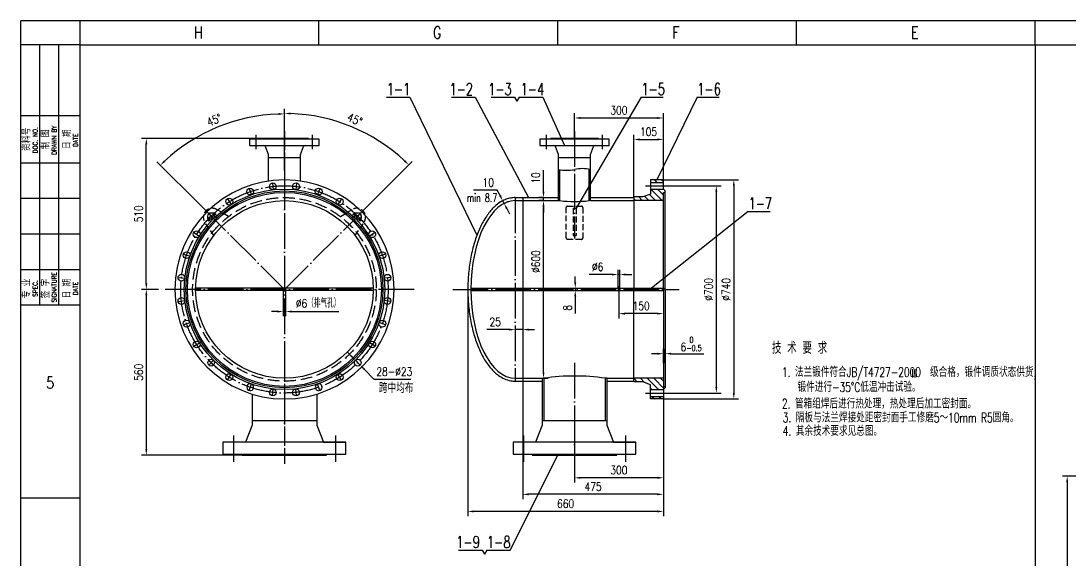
# Model space of a CAD drawing. Header units: millimetres. Extents: x -1044 to 22870, y -8556 to -3804.
# Drawn here: x 7948 to 11493, y -5625 to -3804 of the extents above; entities that cross this region are included whole.
import ezdxf
from ezdxf.enums import TextEntityAlignment as Align

# ---------------------------------------------------------------- set-up
doc = ezdxf.new("R2010")
doc.units = ezdxf.units.MM
doc.header["$LTSCALE"] = 80
for name, pattern in [('DASHDOT-L', [90, 80, -5, 0, -5]), ('DASHDOT-M', [36, 30, -3, 0, -3]), ('DASHDOT-S', [14, 10, -2, 0, -2]), ('DIVIDE-M', [39, 30, -3, 0, -3, 0, -3]), ('HIDDEN-M', [7, 5, -2])]:
    doc.linetypes.add(name, pattern=pattern)
for name, color, linetype in [('5剖面线层', 2, 'Continuous'), ('CDR_DEFSET', 7, 'Continuous'), ('CDR_DIM', 7, 'Continuous'), ('CDR_DWG1', 4, 'Continuous'), ('CDR_DWG2', 2, 'Continuous'), ('CDR_DWG3', 1, 'DASHDOT-M'), ('CDR_DWG4', 3, 'DIVIDE-M'), ('CDR_TEXT', 7, 'Continuous'), ('尺寸线', 7, 'Continuous'), ('尺寸线层', 7, 'Continuous'), ('标注线', 7, 'Continuous'), ('虚线', 6, 'HIDDEN-M')]:
    doc.layers.add(name, color=color, linetype=linetype)
doc.styles.add('HZ', font='ROMANS.shx', dxfattribs={"width": 0.7, "height": 3, "bigfont": 'HZ.shx'})
doc.styles.add('ROMANC', font='romanc', dxfattribs={"bigfont": 'hz'})
doc.styles.add('TH_GBDIM', font='romans.shx', dxfattribs={"width": 0.8, "bigfont": 'gbcbig.shx'})
doc.dimstyles.new('TH_GBDIM', dxfattribs={"dimscale": 8, "dimtxt": 3.5, "dimasz": 2.5, "dimexe": 2, "dimexo": 0, "dimgap": 1.5, "dimtad": 1, "dimdec": 0, "dimzin": 0, "dimdsep": 46, "dimtxsty": 'TH_GBDIM', "dimcen": 2.5, "dimclrd": 256, "dimclre": 256, "dimclrt": 256, "dimadec": 0, "dimazin": 0, "dimtfac": 0.714286, "dimtdec": 0, "dimtmove": 0, "dimatfit": 3, "dimfxl": 0, "dimtzin": 0, "dimlwd": -1, "dimlwe": -1, "dimarcsym": 0})

# ---------------------------------------------------------------- blocks, each defined once
blk = doc.blocks.new('A$C1B375470')
for p, q in [((7578, 10692), (0, 10692)), ((0, 0), (0, 10692)), ((15138, 10692), (18, 10692)), ((450, 10512), (0, 10512)), ((450, 10512), (0, 10512)), ((450, 10512), (0, 10512)), ((144, 8532), (144, 10512)), ((288, 8532), (288, 10512)), ((450, 9972), (0, 9972)), ((450, 9612), (0, 9612)), ((450, 9342), (0, 9342)), ((450, 9072), (0, 9072)), ((450, 8802), (0, 8802)), ((450, 8532), (0, 8532))]:
    blk.add_line(p, q)
at = {"layer": 'CDR_DWG1', "color": 4}
for p, q in [((450, 10512), (14958, 10512)), ((450, 180), (450, 10512))]:
    blk.add_line(p, q, dxfattribs=at)
at = {"layer": 'CDR_DWG4', "linetype": 'Continuous'}
for p, q in [((450, 10512), (450, 10692)), ((2263.5, 10512), (2263.5, 10692)), ((4077, 10512), (4077, 10692)), ((5890.5, 10512), (5890.5, 10692)), ((7704, 10512), (7704, 10692)), ((0, 7068), (450, 7068))]:
    blk.add_line(p, q, dxfattribs=at)
at = {"layer": 'CDR_TEXT', "style": 'HZ', "width": 0.8}
for s, p in [('H', (1348, 10558.9)), ('G', (3161.5, 10558.9)), ('F', (4975, 10558.9)), ('E', (6788.5, 10558.9)), ('5', (222, 7898.2))]:
    blk.add_text(s, height=90, dxfattribs=at).set_placement(p, align=Align.CENTER)
at = {"layer": 'CDR_TEXT', "style": 'HZ', "width": 0.85}
for s, height, p in [('资料号', 54, (71.1, 9793.4)), ('DOC. NO.', 36, (126.2, 9785.9)), ('制 图', 54, (215.1, 9793.4)), ('DRAWN BY', 36, (270.2, 9785.9)), ('日 期', 54, (377.1, 9793.4)), ('DATE', 36, (432.2, 9785.9)), ('SIGNATURE', 36, (270.2, 8668.6)), ('专 业', 54, (71.1, 8659)), ('SPEC.', 36, (126.2, 8659)), ('签 字', 54, (215.1, 8659)), ('日 期', 54, (377.1, 8659)), ('DATE', 36, (432.2, 8659))]:
    blk.add_text(s, height=height, rotation=90, dxfattribs=at).set_placement(p, align=Align.CENTER)
blk = doc.blocks.new('A$C092B31A8')
at = {"layer": '尺寸线层', "xscale": 0.05555555555555555, "yscale": 0.05555555555555555, "zscale": 0.05555555555555555}
blk.add_blockref('A$C1B375470', (0, 0), dxfattribs=at)
blk = doc.blocks.new('*D178')
at = {"layer": 'Defpoints', "color": 0, "ltscale": 0.001}
for p in [(10117.2, -5080.7), (9817.2, -5164), (9817.2, -5347)]:
    blk.add_point(p, dxfattribs=at)
at = {"layer": '尺寸线层', "ltscale": 0.001}
for p, q in [((10117.2, -5080.7), (10117.2, -5363)), ((9817.2, -5164), (9817.2, -5363)), ((10097.2, -5347), (9837.2, -5347))]:
    blk.add_line(p, q, dxfattribs=at)
for points in [[(9837.2, -5343.7), (9837.2, -5350.4), (9817.2, -5347)], [(10097.2, -5343.7), (10097.2, -5350.4), (10117.2, -5347)]]:
    blk.add_solid(points, dxfattribs=at)
at = {"layer": '尺寸线层', "ltscale": 0.001, "insert": (9967.2, -5321), "char_height": 28, "attachment_point": 5, "style": 'TH_GBDIM'}
blk.add_mtext('300', dxfattribs=at)
blk = doc.blocks.new('*D179')
at = {"layer": 'Defpoints', "color": 0, "ltscale": 0.001}
for p in [(9642.2, -5010.7), (10117.2, -5038.2), (9642.2, -5402.8)]:
    blk.add_point(p, dxfattribs=at)
at = {"layer": '尺寸线层', "ltscale": 0.001}
for p, q in [((9642.2, -5010.7), (9642.2, -5418.8)), ((10117.2, -5038.2), (10117.2, -5418.8)), ((10097.2, -5402.8), (9662.2, -5402.8))]:
    blk.add_line(p, q, dxfattribs=at)
for points in [[(9662.2, -5399.5), (9662.2, -5406.2), (9642.2, -5402.8)], [(10097.2, -5399.5), (10097.2, -5406.2), (10117.2, -5402.8)]]:
    blk.add_solid(points, dxfattribs=at)
at = {"layer": '尺寸线层', "ltscale": 0.001, "insert": (9879.7, -5376.8), "char_height": 28, "attachment_point": 5, "style": 'TH_GBDIM'}
blk.add_mtext('475', dxfattribs=at)
blk = doc.blocks.new('*D180')
at = {"layer": 'Defpoints', "color": 0, "ltscale": 0.001}
for p in [(9457.2, -4710.7), (10117.2, -5064.9), (9457.2, -5460.5)]:
    blk.add_point(p, dxfattribs=at)
at = {"layer": '尺寸线层', "ltscale": 0.001}
for p, q in [((9457.2, -4710.7), (9457.2, -5476.5)), ((10117.2, -5064.9), (10117.2, -5476.5)), ((10097.2, -5460.5), (9477.2, -5460.5))]:
    blk.add_line(p, q, dxfattribs=at)
for points in [[(9477.2, -5457.2), (9477.2, -5463.9), (9457.2, -5460.5)], [(10097.2, -5457.2), (10097.2, -5463.9), (10117.2, -5460.5)]]:
    blk.add_solid(points, dxfattribs=at)
at = {"layer": '尺寸线层', "ltscale": 0.001, "insert": (9787.2, -5434.5), "char_height": 28, "attachment_point": 5, "style": 'TH_GBDIM'}
blk.add_mtext('660', dxfattribs=at)
blk = doc.blocks.new('*D181')
at = {"layer": 'Defpoints', "color": 0, "ltscale": 0.001}
for p in [(9817.2, -4131.9), (9817.2, -4188.7), (10117.2, -4340.7)]:
    blk.add_point(p, dxfattribs=at)
at = {"layer": '尺寸线层', "ltscale": 0.001}
for p, q in [((9817.2, -4188.7), (9817.2, -4115.9)), ((10097.2, -4131.9), (9837.2, -4131.9)), ((10117.2, -4340.7), (10117.2, -4115.9))]:
    blk.add_line(p, q, dxfattribs=at)
for points in [[(9837.2, -4128.5), (9837.2, -4135.2), (9817.2, -4131.9)], [(10097.2, -4128.5), (10097.2, -4135.2), (10117.2, -4131.9)]]:
    blk.add_solid(points, dxfattribs=at)
at = {"layer": '尺寸线层', "ltscale": 0.001, "insert": (9967.2, -4105.9), "char_height": 28, "attachment_point": 5, "style": 'TH_GBDIM'}
blk.add_mtext('300', dxfattribs=at)
blk = doc.blocks.new('*D194')
at = {"layer": 'Defpoints', "color": 0, "ltscale": 0.001}
for p in [(8371.6, -4200.7), (8837.9, -4200.7), (8412.5, -4710.7)]:
    blk.add_point(p, dxfattribs=at)
at = {"layer": '尺寸线', "ltscale": 0.001}
for p, q in [((8837.9, -4200.7), (8355.6, -4200.7)), ((8371.6, -4690.7), (8371.6, -4220.7)), ((8412.5, -4710.7), (8355.6, -4710.7))]:
    blk.add_line(p, q, dxfattribs=at)
for points in [[(8368.3, -4220.7), (8374.9, -4220.7), (8371.6, -4200.7)], [(8368.3, -4690.7), (8374.9, -4690.7), (8371.6, -4710.7)]]:
    blk.add_solid(points, dxfattribs=at)
at = {"layer": '尺寸线', "ltscale": 0.001, "insert": (8345.6, -4455.7), "char_height": 28, "attachment_point": 5, "rotation": 90, "style": 'TH_GBDIM'}
blk.add_mtext('510', dxfattribs=at)
blk = doc.blocks.new('*D195')
at = {"layer": 'Defpoints', "color": 0, "ltscale": 0.001}
for p in [(8412.5, -4710.7), (8371.6, -5270.7), (8837.9, -5270.7)]:
    blk.add_point(p, dxfattribs=at)
at = {"layer": '尺寸线', "ltscale": 0.001}
for p, q in [((8412.5, -4710.7), (8355.6, -4710.7)), ((8371.6, -4730.7), (8371.6, -5250.7)), ((8837.9, -5270.7), (8355.6, -5270.7))]:
    blk.add_line(p, q, dxfattribs=at)
for points in [[(8368.3, -4730.7), (8374.9, -4730.7), (8371.6, -4710.7)], [(8368.3, -5250.7), (8374.9, -5250.7), (8371.6, -5270.7)]]:
    blk.add_solid(points, dxfattribs=at)
at = {"layer": '尺寸线', "ltscale": 0.001, "insert": (8345.6, -4990.7), "char_height": 28, "attachment_point": 5, "rotation": 90, "style": 'TH_GBDIM'}
blk.add_mtext('560', dxfattribs=at)
blk = doc.blocks.new('*D197')
at = {"layer": 'Defpoints', "color": 0, "ltscale": 0.001}
for p in [(9575, -4411.4), (9575, -4411.4), (9579.6, -4420.3)]:
    blk.add_point(p, dxfattribs=at)
at = {"layer": '尺寸线层', "ltscale": 0.001}
for p, q in [((9556.6, -4375.9), (9476.5, -4375.9)), ((9565.8, -4393.6), (9556.6, -4375.9)), ((9575, -4411.4), (9560.8, -4418.7)), ((9579.6, -4420.3), (9575, -4411.4)), ((9579.6, -4420.3), (9593.8, -4412.9)), ((9588.8, -4438), (9598, -4455.8))]:
    blk.add_line(p, q, dxfattribs=at)
for points in [[(9568.8, -4392.1), (9562.8, -4395.1), (9575, -4411.4)], [(9591.8, -4436.5), (9585.8, -4439.5), (9579.6, -4420.3)]]:
    blk.add_solid(points, dxfattribs=at)
at = {"layer": '尺寸线层', "ltscale": 0.001, "insert": (9510.5, -4349.9), "char_height": 28, "attachment_point": 5, "style": 'TH_GBDIM'}
blk.add_mtext('  10{}{}', dxfattribs=at)
blk = doc.blocks.new('*D200')
at = {"layer": 'Defpoints', "color": 0, "ltscale": 0.001}
for p in [(9617.2, -4839.9), (9617.2, -4846.5), (9642.2, -4839.9)]:
    blk.add_point(p, dxfattribs=at)
at = {"layer": '尺寸线', "ltscale": 0.001}
for p, q in [((9597.2, -4846.5), (9521.5, -4846.5)), ((9617.2, -4839.9), (9617.2, -4862.5)), ((9642.2, -4846.5), (9617.2, -4846.5)), ((9642.2, -4839.9), (9642.2, -4862.5)), ((9662.2, -4846.5), (9682.2, -4846.5))]:
    blk.add_line(p, q, dxfattribs=at)
for points in [[(9597.2, -4843.2), (9597.2, -4849.9), (9617.2, -4846.5)], [(9662.2, -4843.2), (9662.2, -4849.9), (9642.2, -4846.5)]]:
    blk.add_solid(points, dxfattribs=at)
at = {"layer": '尺寸线', "ltscale": 0.001, "insert": (9549.4, -4820.5), "char_height": 28, "attachment_point": 5, "style": 'TH_GBDIM'}
blk.add_mtext('25', dxfattribs=at)
blk = doc.blocks.new('*D201')
at = {"layer": 'Defpoints', "color": 0, "ltscale": 0.001}
for p in [(9690.2, -4410.7), (9712.5, -4410.7), (9681.3, -5010.7)]:
    blk.add_point(p, dxfattribs=at)
at = {"layer": '尺寸线', "ltscale": 0.001}
for p, q in [((9690.2, -4410.7), (9728.5, -4410.7)), ((9712.5, -4990.7), (9712.5, -4430.7)), ((9681.3, -5010.7), (9728.5, -5010.7))]:
    blk.add_line(p, q, dxfattribs=at)
for points in [[(9709.2, -4430.7), (9715.8, -4430.7), (9712.5, -4410.7)], [(9709.2, -4990.7), (9715.8, -4990.7), (9712.5, -5010.7)]]:
    blk.add_solid(points, dxfattribs=at)
at = {"layer": '尺寸线', "ltscale": 0.001, "insert": (9686.5, -4616.8), "char_height": 28, "attachment_point": 5, "rotation": 90, "style": 'TH_GBDIM'}
blk.add_mtext('%%c600{}{}', dxfattribs=at)
blk = doc.blocks.new('*D202')
at = {"layer": 'Defpoints', "color": 0, "ltscale": 0.001}
for p in [(9712.5, -4400.7), (9712.5, -4400.7), (9712.5, -4410.7)]:
    blk.add_point(p, dxfattribs=at)
at = {"layer": '尺寸线', "ltscale": 0.001}
for p, q in [((9712.5, -4380.7), (9712.5, -4307.7)), ((9712.5, -4400.7), (9696.5, -4400.7)), ((9712.5, -4410.7), (9696.5, -4410.7)), ((9712.5, -4410.7), (9712.5, -4400.7)), ((9712.5, -4430.7), (9712.5, -4450.7))]:
    blk.add_line(p, q, dxfattribs=at)
for points in [[(9709.2, -4380.7), (9715.8, -4380.7), (9712.5, -4400.7)], [(9709.2, -4430.7), (9715.8, -4430.7), (9712.5, -4410.7)]]:
    blk.add_solid(points, dxfattribs=at)
at = {"layer": '尺寸线', "ltscale": 0.001, "insert": (9686.5, -4334.2), "char_height": 28, "attachment_point": 5, "rotation": 90, "style": 'TH_GBDIM'}
blk.add_mtext('10', dxfattribs=at)
blk = doc.blocks.new('*D203')
at = {"layer": 'Defpoints', "color": 0, "ltscale": 0.001}
for p in [(10117.2, -4714.7), (9967.2, -4724.6), (9967.2, -4792.6)]:
    blk.add_point(p, dxfattribs=at)
at = {"layer": '尺寸线', "ltscale": 0.001}
for p, q in [((10117.2, -4714.7), (10117.2, -4808.6)), ((9967.2, -4724.6), (9967.2, -4808.6)), ((10097.2, -4792.6), (9987.2, -4792.6))]:
    blk.add_line(p, q, dxfattribs=at)
for points in [[(9987.2, -4789.3), (9987.2, -4795.9), (9967.2, -4792.6)], [(10097.2, -4789.3), (10097.2, -4795.9), (10117.2, -4792.6)]]:
    blk.add_solid(points, dxfattribs=at)
at = {"layer": '尺寸线', "ltscale": 0.001, "insert": (10042.2, -4766.6), "char_height": 28, "attachment_point": 5, "style": 'TH_GBDIM'}
blk.add_mtext('150', dxfattribs=at)
blk = doc.blocks.new('*D204')
at = {"layer": 'Defpoints', "color": 0, "ltscale": 0.001}
for p in [(8833.9, -4714.7), (8841.9, -4714.7), (8841.9, -4785.6)]:
    blk.add_point(p, dxfattribs=at)
at = {"layer": '尺寸线', "ltscale": 0.001}
for p, q in [((8833.9, -4714.7), (8833.9, -4801.6)), ((8841.9, -4714.7), (8841.9, -4801.6)), ((8813.9, -4785.6), (8793.9, -4785.6)), ((8833.9, -4785.6), (8841.9, -4785.6)), ((8861.9, -4785.6), (9021.1, -4785.6))]:
    blk.add_line(p, q, dxfattribs=at)
for points in [[(8813.9, -4782.2), (8813.9, -4788.9), (8833.9, -4785.6)], [(8861.9, -4782.2), (8861.9, -4788.9), (8841.9, -4785.6)]]:
    blk.add_solid(points, dxfattribs=at)
at = {"layer": '尺寸线', "ltscale": 0.001, "insert": (8951.5, -4758.3), "char_height": 28, "attachment_point": 5, "style": 'TH_GBDIM'}
blk.add_mtext('%%c6（排气孔）{}{}', dxfattribs=at)
blk = doc.blocks.new('*D205')
at = {"layer": 'Defpoints', "color": 0, "ltscale": 0.001}
for p in [(9964.2, -4660.6), (9964.2, -4706.7), (9970.2, -4706.7)]:
    blk.add_point(p, dxfattribs=at)
at = {"layer": '尺寸线', "ltscale": 0.001}
for p, q in [((9944.2, -4660.6), (9866.6, -4660.6)), ((9964.2, -4706.7), (9964.2, -4644.6)), ((9970.2, -4660.6), (9964.2, -4660.6)), ((9970.2, -4706.7), (9970.2, -4644.6)), ((9990.2, -4660.6), (10010.2, -4660.6))]:
    blk.add_line(p, q, dxfattribs=at)
for points in [[(9944.2, -4657.2), (9944.2, -4663.9), (9964.2, -4660.6)], [(9990.2, -4657.2), (9990.2, -4663.9), (9970.2, -4660.6)]]:
    blk.add_solid(points, dxfattribs=at)
at = {"layer": '尺寸线', "ltscale": 0.001, "insert": (9895.4, -4634.6), "char_height": 28, "attachment_point": 5, "style": 'TH_GBDIM'}
blk.add_mtext('%%c6{}{}', dxfattribs=at)
blk = doc.blocks.new('*D214')
at = {"layer": 'Defpoints', "color": 0, "ltscale": 0.001}
for p in [(11737.4, -5341.8), (11480.5, -6124.8), (11718.6, -6124.8)]:
    blk.add_point(p, dxfattribs=at)
at = {"layer": '尺寸线层', "ltscale": 0.001}
for p, q in [((11737.4, -5341.8), (11464.5, -5341.8)), ((11480.5, -5361.8), (11480.5, -5780.8))]:
    blk.add_line(p, q, dxfattribs=at)
blk.add_solid([(11477.1, -5361.8), (11483.8, -5361.8), (11480.5, -5341.8)], dxfattribs=at)
at = {"layer": '尺寸线层', "ltscale": 0.001, "insert": (11454.5, -5733.3), "char_height": 28, "attachment_point": 5, "rotation": 90, "style": 'TH_GBDIM'}
blk.add_mtext('%%c652{}{}', dxfattribs=at)
blk = doc.blocks.new('*D372')
at = {"layer": 'Defpoints', "color": 0, "ltscale": 0.001}
for p in [(9807.7, -4706.7), (9807.7, -4714.7), (9819.7, -4714.7)]:
    blk.add_point(p, dxfattribs=at)
at = {"layer": '尺寸线', "ltscale": 0.001}
for p, q in [((9819.7, -4686.7), (9819.7, -4666.7)), ((9807.7, -4706.7), (9835.7, -4706.7)), ((9807.7, -4714.7), (9835.7, -4714.7)), ((9819.7, -4706.7), (9819.7, -4714.7)), ((9819.7, -4734.7), (9819.7, -4791.7))]:
    blk.add_line(p, q, dxfattribs=at)
for points in [[(9816.3, -4686.7), (9823, -4686.7), (9819.7, -4706.7)], [(9816.3, -4734.7), (9823, -4734.7), (9819.7, -4714.7)]]:
    blk.add_solid(points, dxfattribs=at)
at = {"layer": '尺寸线', "ltscale": 0.001, "insert": (9793.7, -4773.2), "char_height": 28, "attachment_point": 5, "rotation": 90, "style": 'TH_GBDIM'}
blk.add_mtext('8', dxfattribs=at)
blk = doc.blocks.new('*D409')
at = {"layer": 'Defpoints', "color": 0, "ltscale": 0.001}
for p in [(10117.2, -4340.7), (10117.2, -5080.7), (10355, -5080.7)]:
    blk.add_point(p, dxfattribs=at)
at = {"layer": '尺寸线', "ltscale": 0.001}
for p, q in [((10117.2, -4340.7), (10371, -4340.7)), ((10355, -4360.7), (10355, -5060.7)), ((10117.2, -5080.7), (10371, -5080.7))]:
    blk.add_line(p, q, dxfattribs=at)
for points in [[(10351.6, -4360.7), (10358.3, -4360.7), (10355, -4340.7)], [(10351.6, -5060.7), (10358.3, -5060.7), (10355, -5080.7)]]:
    blk.add_solid(points, dxfattribs=at)
at = {"layer": '尺寸线', "ltscale": 0.001, "insert": (10329, -4710.7), "char_height": 28, "attachment_point": 5, "rotation": 90, "style": 'TH_GBDIM'}
blk.add_mtext('%%c740{}{}', dxfattribs=at)
blk = doc.blocks.new('*D410')
at = {"layer": 'Defpoints', "color": 0, "ltscale": 0.001}
for p in [(10145.5, -4360.7), (10152.7, -5060.7), (10295.9, -5060.7)]:
    blk.add_point(p, dxfattribs=at)
at = {"layer": '尺寸线', "ltscale": 0.001}
for p, q in [((10145.5, -4360.7), (10311.9, -4360.7)), ((10295.9, -4380.7), (10295.9, -5040.7)), ((10152.7, -5060.7), (10311.9, -5060.7))]:
    blk.add_line(p, q, dxfattribs=at)
for points in [[(10292.6, -4380.7), (10299.3, -4380.7), (10295.9, -4360.7)], [(10292.6, -5040.7), (10299.3, -5040.7), (10295.9, -5060.7)]]:
    blk.add_solid(points, dxfattribs=at)
at = {"layer": '尺寸线', "ltscale": 0.001, "insert": (10269.9, -4710.7), "char_height": 28, "attachment_point": 5, "rotation": 90, "style": 'TH_GBDIM'}
blk.add_mtext('%%c700{}{}', dxfattribs=at)
blk = doc.blocks.new('*D413')
at = {"layer": 'CDR_DWG2', "ltscale": 0.001}
for p, q in [((8837.9, -4309.3), (8837.9, -4102)), ((8554.1, -4426.8), (8407.6, -4280.3))]:
    blk.add_line(p, q, dxfattribs=at)
blk.add_arc((8837.9, -4710.7), 592.6, 91.9336, 133.0664, dxfattribs=at)
for points in [[(8817.9, -4115), (8818, -4121.7), (8837.9, -4118)], [(8435.6, -4280.1), (8430.9, -4275.3), (8418.9, -4291.6)]]:
    blk.add_solid(points, dxfattribs=at)
at = {"layer": 'Defpoints', "color": 0, "ltscale": 0.001}
for p in [(8684.6, -4138.2), (8837.9, -4309.3), (8554.1, -4426.8), (8837.9, -4710.7), (8837.9, -5184.3)]:
    blk.add_point(p, dxfattribs=at)
at = {"layer": 'CDR_DWG2', "ltscale": 0.001, "insert": (8600.9, -4138.4), "char_height": 28, "attachment_point": 5, "rotation": 22.5, "style": 'TH_GBDIM'}
blk.add_mtext('45°', dxfattribs=at)
blk = doc.blocks.new('*D414')
at = {"layer": 'CDR_DWG2', "ltscale": 0.001}
for p, q in [((8837.9, -4309.3), (8837.9, -4100.5)), ((9121.8, -4426.8), (9269.4, -4279.2))]:
    blk.add_line(p, q, dxfattribs=at)
blk.add_arc((8837.9, -4710.7), 594.1, 46.9288, 88.0712, dxfattribs=at)
for points in [[(8857.9, -4120.2), (8858, -4113.5), (8837.9, -4116.5)], [(9246, -4274.3), (9241.4, -4279.1), (9258.1, -4290.6)]]:
    blk.add_solid(points, dxfattribs=at)
at = {"layer": 'Defpoints', "color": 0, "ltscale": 0.001}
for p in [(9135, -4196.1), (8837.9, -4309.3), (9121.8, -4426.8), (8837.9, -4710.7), (8837.9, -5184.3)]:
    blk.add_point(p, dxfattribs=at)
at = {"layer": 'CDR_DWG2', "ltscale": 0.001, "insert": (9075.5, -4137), "char_height": 28, "attachment_point": 5, "rotation": 337.5, "style": 'TH_GBDIM'}
blk.add_mtext('45°', dxfattribs=at)
blk = doc.blocks.new('*D421')
at = {"layer": 'Defpoints', "color": 0, "ltscale": 0.001}
for p in [(10117.2, -4960.1), (10123.2, -4927.9), (10123.2, -4960.1)]:
    blk.add_point(p, dxfattribs=at)
at = {"layer": '尺寸线', "ltscale": 0.001}
for p, q in [((10117.2, -4960.1), (10117.2, -4911.9)), ((10123.2, -4960.1), (10123.2, -4911.9)), ((10097.2, -4927.9), (10077.2, -4927.9)), ((10117.2, -4927.9), (10123.2, -4927.9)), ((10143.2, -4927.9), (10253.4, -4927.9))]:
    blk.add_line(p, q, dxfattribs=at)
for points in [[(10097.2, -4924.6), (10097.2, -4931.3), (10117.2, -4927.9)], [(10143.2, -4924.6), (10143.2, -4931.3), (10123.2, -4927.9)]]:
    blk.add_solid(points, dxfattribs=at)
at = {"layer": '尺寸线', "ltscale": 0.001, "insert": (10210.9, -4895.1), "char_height": 28, "attachment_point": 5, "style": 'TH_GBDIM'}
blk.add_mtext('6{}{\\H0.7143x;\\S 0^ -0.5;}', dxfattribs=at)
blk = doc.blocks.new('*D423')
at = {"layer": 'Defpoints', "color": 0, "ltscale": 0.001}
for p in [(10117.2, -4204.4), (10117.2, -4368.8), (10017.2, -4398.7)]:
    blk.add_point(p, dxfattribs=at)
at = {"layer": '尺寸线层', "ltscale": 0.001}
for p, q in [((10017.2, -4398.7), (10017.2, -4188.4)), ((10037.2, -4204.4), (10097.2, -4204.4)), ((10117.2, -4368.8), (10117.2, -4188.4))]:
    blk.add_line(p, q, dxfattribs=at)
for points in [[(10037.2, -4201), (10037.2, -4207.7), (10017.2, -4204.4)], [(10097.2, -4201), (10097.2, -4207.7), (10117.2, -4204.4)]]:
    blk.add_solid(points, dxfattribs=at)
at = {"layer": '尺寸线层', "ltscale": 0.001, "insert": (10067.2, -4178.4), "char_height": 28, "attachment_point": 5, "style": 'TH_GBDIM'}
blk.add_mtext('105{}{}', dxfattribs=at)
blk = doc.blocks.new('*D430')
at = {"layer": 'Defpoints', "color": 0, "ltscale": 0.001}
for p in [(9077.3, -4950), (9093.5, -4966.3)]:
    blk.add_point(p, dxfattribs=at)
at = {"layer": '尺寸线', "ltscale": 0.001}
for p, q in [((9063.3, -4935.8), (9049.2, -4921.5)), ((9077.3, -4950), (9093.5, -4966.3)), ((9141.3, -5014.7), (9107.6, -4980.6)), ((9264.4, -5014.7), (9141.3, -5014.7))]:
    blk.add_line(p, q, dxfattribs=at)
for points in [[(9065.6, -4933.4), (9060.9, -4938.1), (9077.3, -4950)], [(9109.9, -4978.2), (9105.2, -4982.9), (9093.5, -4966.3)]]:
    blk.add_solid(points, dxfattribs=at)
at = {"layer": '尺寸线', "ltscale": 0.001, "insert": (9208.9, -4988.7), "char_height": 28, "attachment_point": 5, "style": 'TH_GBDIM'}
blk.add_mtext('28-%%c23{}{}', dxfattribs=at)

msp = doc.modelspace()

# ---------------------------------------------------------------- hatches: boundary and pattern name
at = {"layer": '5剖面线层', "ltscale": 0.001}
h = msp.add_hatch(dxfattribs=at)
h.set_pattern_fill('ANSI31', color=256, scale=5, angle=90, style=0)
h.paths.add_polyline_path([(10117.22, -4383.17), (10123.22, -4383.17), (10123.22, -4378.17), (10117.22, -4372.17), (10073.22, -4372.17), (10073.22, -4388.67), (10048.22, -4398.67), (10017.22, -4398.67), (10017.22, -4410.67), (10117.22, -4410.67)])
h.paths.add_polyline_path([(10117.22, -4340.67), (10073.22, -4340.67), (10073.22, -4349.17), (10117.22, -4349.17)])
h.paths.add_polyline_path([(10117.22, -5010.67), (10017.22, -5010.67), (10017.22, -5022.67), (10048.22, -5022.67), (10073.22, -5032.67), (10073.22, -5049.17), (10117.22, -5049.17), (10123.22, -5043.17), (10123.22, -5038.17), (10117.22, -5038.17)])
h.paths.add_polyline_path([(10117.22, -5072.17), (10073.22, -5072.17), (10073.22, -5080.67), (10117.22, -5080.67)])

# ---------------------------------------------------------------- linework, layer by layer
at = {"layer": 'CDR_DEFSET'}
for p, q in [((8837.94, -4200.67), (8837.94, -4176.67)), ((9817.22, -4200.67), (9817.22, -4176.67))]:
    msp.add_line(p, q, dxfattribs=at)
at = {"layer": 'CDR_DWG1'}
for p, q in [((8955.44, -4203.67), (8720.44, -4203.67)), ((8720.44, -4203.67), (8720.44, -4224.67)), ((8918.94, -4200.67), (8756.94, -4200.67)), ((8756.94, -4200.67), (8756.94, -4203.67)), ((8918.94, -4203.67), (8918.94, -4200.67)), ((8955.44, -4224.67), (8955.44, -4203.67)), ((9934.72, -4203.67), (9699.72, -4203.67)), ((9699.72, -4203.67), (9699.72, -4224.67)), ((9898.22, -4200.67), (9736.22, -4200.67)), ((9736.22, -4200.67), (9736.22, -4203.67)), ((9898.22, -4203.67), (9898.22, -4200.67)), ((9934.72, -4224.67), (9934.72, -4203.67)), ((8720.44, -4224.67), (8955.44, -4224.67)), ((8783.94, -4254.67), (8773.45, -4228.44)), ((8891.94, -4254.67), (8902.43, -4228.44)), ((9699.72, -4224.67), (9934.72, -4224.67)), ((9763.22, -4254.67), (9752.73, -4228.44)), ((9871.22, -4254.67), (9881.71, -4228.44)), ((8783.94, -4266.67), (8783.94, -4254.67)), ((8891.94, -4266.67), (8783.94, -4266.67)), ((8783.94, -4344.63), (8783.94, -4266.67)), ((8891.94, -4266.67), (8891.94, -4254.67)), ((8891.94, -4344.63), (8891.94, -4266.67)), ((9763.22, -4266.67), (9763.22, -4254.67)), ((9871.22, -4266.67), (9763.22, -4266.67)), ((9763.22, -4410.67), (9763.22, -4266.67)), ((9871.22, -4266.67), (9871.22, -4254.67)), ((9871.22, -4410.67), (9871.22, -4266.67)), ((9767.22, -4410.67), (9767.22, -4305.67)), ((9867.22, -4410.67), (9867.22, -4305.67)), ((10073.22, -4340.67), (10073.22, -4388.67)), ((10117.22, -4340.67), (10073.22, -4340.67)), ((10073.22, -4349.17), (10117.22, -4349.17)), ((10117.22, -4372.17), (10117.22, -4340.67)), ((10073.22, -4388.67), (10048.22, -4398.67)), ((10073.22, -4372.17), (10117.22, -4372.17)), ((10123.22, -4378.17), (10117.22, -4372.17)), ((10117.22, -4710.67), (10117.22, -4383.17)), ((10117.22, -4383.17), (10123.22, -4383.17)), ((10123.22, -4710.67), (10123.22, -4378.17)), ((9617.22, -4400.67), (9763.22, -4400.67)), ((9617.22, -4410.67), (9763.22, -4410.67)), ((9642.22, -4400.67), (9642.22, -4706.67)), ((9763.22, -4410.67), (9767.22, -4410.67)), ((9871.22, -4410.67), (9867.22, -4410.67)), ((9871.22, -4400.67), (10017.22, -4400.67)), ((9871.22, -4410.67), (10017.22, -4410.67)), ((10017.22, -4398.67), (10017.22, -4706.67)), ((10048.22, -4398.67), (10017.22, -4398.67)), ((10117.22, -4410.67), (10017.22, -4410.67)), ((9137.91, -4706.67), (8537.97, -4706.67)), ((9137.91, -4714.67), (8537.97, -4714.67)), ((8833.94, -4706.67), (8833.94, -4714.67)), ((8841.94, -4706.67), (8841.94, -4714.67)), ((9467.23, -4706.67), (10117.22, -4706.67)), ((9467.23, -4714.67), (10117.22, -4714.67)), ((9642.22, -4714.67), (9642.22, -5020.67)), ((9964.22, -4706.67), (9964.22, -4714.67)), ((9970.22, -4706.67), (9970.22, -4714.67)), ((10017.22, -5022.67), (10017.22, -4714.67)), ((10117.22, -4706.67), (10117.22, -4714.67)), ((10117.22, -4710.67), (10117.22, -5038.17)), ((10123.22, -4710.67), (10123.22, -5043.17)), ((9617.22, -5010.67), (9707.72, -5010.67)), ((9617.22, -5020.67), (9707.72, -5020.67)), ((9707.72, -5010.67), (9707.72, -5153.67)), ((9707.72, -5010.67), (9713.72, -5010.67)), ((9713.72, -5010.67), (9713.72, -5153.67)), ((9920.72, -5010.67), (9920.72, -5153.67)), ((9926.72, -5010.67), (9920.72, -5010.67)), ((9926.72, -5010.67), (10017.22, -5010.67)), ((9926.72, -5010.67), (9926.72, -5153.67)), ((9926.72, -5020.67), (10017.22, -5020.67)), ((10117.22, -5010.67), (10017.22, -5010.67)), ((10048.22, -5022.67), (10017.22, -5022.67)), ((10073.22, -5032.67), (10048.22, -5022.67)), ((10073.22, -5080.67), (10073.22, -5032.67)), ((8728.44, -5064.09), (8728.44, -5153.67)), ((8947.44, -5064.09), (8947.44, -5153.67)), ((10073.22, -5049.17), (10117.22, -5049.17)), ((10117.22, -5038.17), (10123.22, -5038.17)), ((10123.22, -5043.17), (10117.22, -5049.17)), ((10117.22, -5049.17), (10117.22, -5080.67)), ((10073.22, -5072.17), (10117.22, -5072.17)), ((10117.22, -5080.67), (10073.22, -5080.67)), ((8728.44, -5169.67), (8705.94, -5226.67)), ((8728.44, -5153.67), (8947.44, -5153.67)), ((8728.44, -5153.67), (8728.44, -5169.67)), ((8947.44, -5153.67), (8947.44, -5169.67)), ((8947.44, -5169.67), (8969.94, -5226.67)), ((9707.72, -5169.67), (9685.22, -5226.67)), ((9707.72, -5153.67), (9926.72, -5153.67)), ((9707.72, -5153.67), (9707.72, -5169.67)), ((9926.72, -5153.67), (9926.72, -5169.67)), ((9926.72, -5169.67), (9949.22, -5226.67)), ((9045.44, -5226.67), (8630.44, -5226.67)), ((8630.44, -5226.67), (8630.44, -5267.67)), ((8705.94, -5226.67), (8630.44, -5226.67)), ((8969.94, -5226.67), (9045.44, -5226.67)), ((9045.44, -5267.67), (9045.44, -5226.67)), ((10024.72, -5226.67), (9609.72, -5226.67)), ((9609.72, -5226.67), (9609.72, -5267.67)), ((9685.22, -5226.67), (9609.72, -5226.67)), ((9949.22, -5226.67), (10024.72, -5226.67)), ((10024.72, -5267.67), (10024.72, -5226.67)), ((8630.44, -5267.67), (9045.44, -5267.67)), ((8695.44, -5267.67), (8695.44, -5270.67)), ((8695.44, -5270.67), (8980.44, -5270.67)), ((8980.44, -5270.67), (8980.44, -5267.67)), ((9609.72, -5267.67), (10024.72, -5267.67)), ((9674.72, -5267.67), (9674.72, -5270.67)), ((9674.72, -5270.67), (9959.72, -5270.67)), ((9959.72, -5270.67), (9959.72, -5267.67))]:
    msp.add_line(p, q, dxfattribs=at)
for centre, radius in [((8798.75, -4362.87), 11.5), ((8877.13, -4362.87), 11.5), ((8837.94, -4710.67), 338.5), ((8837.94, -4710.67), 332.5), ((8837.94, -4710.67), 327.5), ((8722.34, -4380.31), 11.5), ((8953.54, -4380.31), 11.5), ((8837.94, -4710.67), 300), ((8651.73, -4414.31), 11.5), ((9024.15, -4414.31), 11.5), ((8590.45, -4463.18), 11.5), ((9085.43, -4463.18), 11.5), ((8541.59, -4524.46), 11.5), ((9134.29, -4524.46), 11.5), ((8507.58, -4595.07), 11.5), ((9168.3, -4595.07), 11.5), ((8490.14, -4671.48), 11.5), ((9185.74, -4671.48), 11.5), ((8490.14, -4749.86), 11.5), ((9185.74, -4749.86), 11.5), ((8507.58, -4826.27), 11.5), ((9168.3, -4826.27), 11.5), ((8541.59, -4896.88), 11.5), ((9134.29, -4896.88), 11.5), ((8590.45, -4958.16), 11.5), ((9085.43, -4958.16), 11.5), ((8651.73, -5007.02), 11.5), ((9024.15, -5007.02), 11.5), ((8798.75, -5058.47), 11.5), ((8877.13, -5058.47), 11.5)]:
    msp.add_circle(centre, radius, dxfattribs=at)
for centre, radius, start, end in [((8767.88, -4230.67), 6, 21.80141, 90), ((8908, -4230.67), 6, 90, 158.19859), ((9747.16, -4230.67), 6, 21.80141, 90), ((9887.28, -4230.67), 6, 90, 158.19859), ((8837.94, -4710.67), 370, 90, 270), ((8837.94, -4710.67), 370, 270, 90), ((9817.22, -4054.16), 360, 262.01644, 277.98355), ((8722.34, -5041.03), 11.5, 57.97885, 302.02115), ((8953.54, -5041.03), 11.5, 122.02115, 237.97885), ((8953.54, -5041.03), 11.5, 237.97885, 122.02115), ((9817.22, -5733.29), 730, 81.84909, 98.15091)]:
    msp.add_arc(centre, radius, start, end, dxfattribs=at)
msp.add_ellipse((9617.22, -4710.67), major_axis=(0, -300), ratio=0.5, start_param=3.1415927, end_param=6.2831853, dxfattribs=at)
msp.add_open_spline([(9617.22, -4400.67), (9612.05, -4400.67), (9606.88, -4401.14), (9596.64, -4403.02), (9591.56, -4404.42), (9581.55, -4408.11), (9576.62, -4410.4), (9562.74, -4418.19), (9554.04, -4424.75), (9537.52, -4440.5), (9529.7, -4449.69), (9514.61, -4471.05), (9507.41, -4483.37), (9494.29, -4510.26), (9488.38, -4524.83), (9478, -4555.77), (9473.53, -4572.14), (9466.15, -4606.17), (9463.24, -4623.83), (9459.06, -4659.89), (9457.8, -4678.28), (9456.96, -4715.21), (9457.38, -4733.75), (9459.89, -4770.39), (9461.98, -4788.49), (9467.77, -4823.68), (9471.47, -4840.76), (9480.37, -4873.39), (9485.58, -4888.92), (9497.36, -4917.96), (9503.93, -4931.46), (9518.29, -4956.02), (9526.08, -4967.07), (9542.71, -4986.36), (9551.55, -4994.6), (9567.24, -5005.82), (9573.84, -5009.65), (9587.37, -5015.67), (9594.31, -5017.86), (9606.59, -5020.17), (9611.91, -5020.67), (9617.22, -5020.67)], degree=3, knots=[0, 0, 0, 0, 0.0911892, 0.0911892, 0.1823785, 0.1823785, 0.2735677, 0.2735677, 0.4448051, 0.4448051, 0.6160425, 0.6160425, 0.7978604, 0.7978604, 0.9796783, 0.9796783, 1.1614962, 1.1614962, 1.3433141, 1.3433141, 1.525132, 1.525132, 1.7069498, 1.7069498, 1.8887677, 1.8887677, 2.0705856, 2.0705856, 2.2524035, 2.2524035, 2.4342214, 2.4342214, 2.6160393, 2.6160393, 2.7978572, 2.7978572, 2.922842, 2.922842, 3.0478269, 3.0478269, 3.1415927, 3.1415927, 3.1415927, 3.1415927], dxfattribs=at)
at = {"layer": 'CDR_DWG3', "linetype": 'DASHDOT-L', "ltscale": 0.01}
for p, q in [((8837.94, -4176.67), (8837.94, -4438.66)), ((8580.08, -4480.63), (8606.42, -4454.29)), ((9095.8, -4480.63), (9069.46, -4454.29)), ((9967.22, -4700.3), (9967.22, -4724.57)), ((8837.94, -4958.95), (8837.94, -5300.29))]:
    msp.add_line(p, q, dxfattribs=at)
at = {"layer": 'CDR_DWG3', "ltscale": 0.05}
for p, q in [((9817.22, -4176.67), (9817.22, -4539.09)), ((8837.94, -4309.25), (8837.94, -5184.27)), ((8554.1, -4426.82), (8837.94, -4710.67)), ((9121.79, -4426.82), (8837.94, -4710.67)), ((9617.22, -4400.67), (9617.22, -5020.67)), ((9275.66, -4710.67), (8412.5, -4710.67)), ((9406.06, -4710.67), (10170.75, -4710.67)), ((9817.22, -4958.95), (9817.22, -5300.29)), ((10057.22, -5060.67), (10152.72, -5060.67)), ((9989.72, -5204.67), (9989.72, -5292.67))]:
    msp.add_line(p, q, dxfattribs=at)
at = {"layer": 'CDR_DWG3', "linetype": 'DASHDOT-S'}
for p, q in [((8742.94, -4236.67), (8742.94, -4188.67)), ((8932.94, -4236.67), (8932.94, -4188.67)), ((9722.22, -4236.67), (9722.22, -4188.67)), ((9912.22, -4236.67), (9912.22, -4188.67)), ((8797.47, -4351.44), (8800.04, -4374.3)), ((8878.42, -4351.44), (8875.84, -4374.3)), ((8718.54, -4369.45), (8726.14, -4391.16)), ((8957.34, -4369.45), (8949.74, -4391.16)), ((10057.22, -4360.67), (10145.55, -4360.67)), ((8645.61, -4404.58), (8657.85, -4424.05)), ((9030.27, -4404.58), (9018.03, -4424.05)), ((8582.32, -4455.05), (8598.58, -4471.31)), ((9093.56, -4455.05), (9077.3, -4471.31)), ((8531.85, -4518.34), (8551.32, -4530.58)), ((9144.03, -4518.34), (9124.56, -4530.58)), ((8496.73, -4591.27), (8518.44, -4598.87)), ((9179.15, -4591.27), (9157.45, -4598.87)), ((8478.71, -4670.19), (8501.57, -4672.77)), ((9197.17, -4670.19), (9174.31, -4672.77)), ((8478.71, -4751.14), (8501.57, -4748.57)), ((9197.17, -4751.14), (9174.31, -4748.57)), ((8496.73, -4830.06), (8518.44, -4822.47)), ((9179.15, -4830.06), (9157.45, -4822.47)), ((8531.85, -4903), (8551.32, -4890.76)), ((9144.03, -4903), (9124.56, -4890.76)), ((8582.32, -4966.29), (8598.58, -4950.02)), ((9093.56, -4966.29), (9077.3, -4950.02)), ((8645.61, -5016.76), (8657.85, -4997.28)), ((9030.27, -5016.76), (9018.03, -4997.28)), ((8718.54, -5051.88), (8726.14, -5030.17)), ((8957.34, -5051.88), (8949.74, -5030.17)), ((8797.47, -5069.9), (8800.04, -5047.04)), ((8878.42, -5069.9), (8875.84, -5047.04)), ((8665.44, -5204.67), (8665.44, -5292.67)), ((9010.44, -5204.67), (9010.44, -5292.67)), ((9644.72, -5204.67), (9644.72, -5292.67))]:
    msp.add_line(p, q, dxfattribs=at)
at = {"layer": 'CDR_DWG3', "ltscale": 0.05}
msp.add_circle((8837.94, -4710.67), 350, dxfattribs=at)
at = {"layer": 'CDR_TEXT'}
for centre, start, end in [((9790.22, -4178.91), 257.9753, 282.0247), ((9844.22, -4432.42), 77.9753, 102.0247)]:
    msp.add_arc(centre, 129.6, start, end, dxfattribs=at)
at = {"layer": '尺寸线', "ltscale": 0.001}
for p, q in [((9261.4, -4061.82), (9487.9, -4527.04)), ((9481.53, -4061.82), (9661.82, -4400.67)), ((9709.92, -4061.82), (9783.8, -4224.67)), ((10041.98, -4061.82), (9822.22, -4436.72)), ((10230.88, -4061.82), (10095.22, -4340.67)), ((10403.53, -4447.78), (10077.65, -4706.67)), ((9599.92, -5591.44), (9761.32, -5270.67))]:
    msp.add_line(p, q, dxfattribs=at)
at = {"layer": '尺寸线层'}
for p, q in [((9182.18, -4061.82), (9261.4, -4061.82)), ((9402.31, -4061.82), (9481.53, -4061.82)), ((9535.85, -4061.82), (9615.06, -4061.82)), ((9615.06, -4061.82), (9622.88, -4075.37)), ((9630.71, -4061.82), (9622.88, -4075.37)), ((9630.71, -4061.82), (9709.92, -4061.82)), ((10041.98, -4061.82), (10116.19, -4061.82)), ((10230.88, -4061.82), (10305.09, -4061.82)), ((10403.53, -4447.78), (10477.74, -4447.78)), ((9425.85, -5591.44), (9505.06, -5591.44)), ((9505.06, -5591.44), (9512.88, -5604.99)), ((9520.7, -5591.44), (9512.88, -5604.99)), ((9520.7, -5591.44), (9599.92, -5591.44))]:
    msp.add_line(p, q, dxfattribs=at)
at = {"layer": '尺寸线层', "ltscale": 0.001}
msp.add_arc((8722.34, -5041.03), 11.5, 302.02115, 57.97885, dxfattribs=at)
at = {"layer": '标注线'}
msp.add_line((11372.49, -3884.27), (11372.49, -6180.28), dxfattribs=at)
at = {"layer": '虚线', "ltscale": 0.05}
for p, q in [((9794, -4429.67), (9840.44, -4429.67)), ((8648.85, -4465.01), (8609.6, -4441.1)), ((9027.03, -4465.01), (9066.28, -4441.1)), ((9789, -4536.79), (9789, -4434.67)), ((9812.22, -4436.72), (9822.22, -4436.72)), ((9812.22, -4436.72), (9812.22, -4528.71)), ((9822.22, -4436.72), (9822.22, -4528.71)), ((9845.44, -4434.67), (9845.44, -4536.79)), ((8599.42, -4528.71), (8569.07, -4483.42)), ((9076.46, -4528.71), (9106.81, -4483.42)), ((9812.22, -4528.71), (9822.22, -4528.71)), ((9840.44, -4541.79), (9794, -4541.79))]:
    msp.add_line(p, q, dxfattribs=at)
at = {"layer": '虚线', "ltscale": 0.1}
msp.add_circle((8837.94, -4710.67), 310, dxfattribs=at)
at = {"layer": '虚线', "ltscale": 0.05}
for centre in [(8593.99, -4466.72), (9081.89, -4466.72)]:
    msp.add_circle(centre, 15, dxfattribs=at)
for centre, radius, start, end in [((9794, -4434.67), 5, 90, 180), ((9840.44, -4434.67), 5, 0, 90), ((8593.99, -4466.72), 30, 58.64875, 213.82377), ((9081.89, -4466.72), 30, 326.17623, 121.35125), ((9794, -4536.79), 5, 180, 270), ((9840.44, -4536.79), 5, 270, 0)]:
    msp.add_arc(centre, radius, start, end, dxfattribs=at)

# ---------------------------------------------------------------- block references
at = {"layer": '尺寸线层', "xscale": 8, "yscale": 8, "zscale": 8}
msp.add_blockref('A$C092B31A8', (7948.49, -8556.27), dxfattribs=at)

# ---------------------------------------------------------------- texts
at = {"layer": 'CDR_DIM', "style": 'HZ', "width": 0.7}
msp.add_text('           技 术 要 求', height=40, dxfattribs=at).set_placement((10254.18, -4928.29))
at = {"layer": 'CDR_DWG1', "lineweight": 0, "style": 'HZ', "width": 0.7}
for s, p in [('1-1', (9183.35, -4054.25)), ('1-2', (9395.12, -4054.25)), ('1-3', (9525.73, -4054.25)), ('1-4', (9635.59, -4054.25)), ('1-5', (10043.15, -4054.25)), ('1-6', (10232.05, -4054.25)), ('1-7', (10404.7, -4440.21)), ('1-9', (9418.41, -5583.87)), ('1-8', (9521.87, -5583.87))]:
    msp.add_text(s, height=40, dxfattribs=at).set_placement(p)
at = {"layer": 'CDR_TEXT', "style": 'HZ', "width": 0.7}
for s, p in [('1. 法兰锻件符合JB/T4727-2000  级合格，锻件调质状态供货,', (10517.32, -5006.09)), ('跨中均布', (9156.92, -5060.01)), ('锻件进行-35%%dC低温冲击试验。', (10570.32, -5056.6)), ('2. 管箱组焊后进行热处理，热处理后加工密封面。', (10517.32, -5112.83)), ('3. 隔板与法兰焊接处距密封面手工修磨5～10mm R5圆角。', (10520.2, -5159.75)), ('4. 其余技术要求见总图。', (10520.2, -5205.01))]:
    msp.add_text(s, height=32, dxfattribs=at).set_placement(p)
at = {"layer": '尺寸线', "lineweight": 0, "style": 'HZ', "width": 0.7}
msp.add_text('min 8.7', height=28, dxfattribs=at).set_placement((9453.14, -4415.36))
at = {"layer": '标注线', "color": 2, "style": 'ROMANC', "width": 0.6}
msp.add_text('III', height=28, dxfattribs=at).set_placement((10963.88, -5007.73), align=Align.CENTER)

# ---------------------------------------------------------------- dimensions: what is measured, and where the dimension line sits
at = {"layer": 'CDR_DWG2', "ltscale": 0.001}
for base, line1, line2, picture, middle in [((8684.55, -4138.22), ((8837.94, -4309.25), (8837.94, -5184.27)), ((8554.1, -4426.82), (8837.94, -4710.67)), '*D413', (8600.9, -4138.4)), ((9135, -4196.14), ((9121.79, -4426.82), (8837.94, -4710.67)), ((8837.94, -4309.25), (8837.94, -5184.27)), '*D414', (9075.55, -4137.03))]:
    dim = msp.add_angular_dim_2l(base=base, line1=line1, line2=line2, dimstyle='TH_GBDIM', dxfattribs=at)
    dim.commit()
    dim.dimension.update_dxf_attribs({"geometry": picture, "text_midpoint": middle})
at = {"layer": '尺寸线', "ltscale": 0.001}
for base, p1, p2, picture, middle in [((8371.59, -4200.67), (8412.5, -4710.67), (8837.94, -4200.67), '*D194', (8345.59, -4455.67)), ((9712.5, -4400.67), (9712.5, -4410.67), (9712.5, -4400.67), '*D202', (9686.5, -4334.2)), ((9819.67, -4714.67), (9807.7, -4706.67), (9807.7, -4714.67), '*D372', (9793.67, -4773.2)), ((8371.59, -5270.67), (8412.5, -4710.67), (8837.94, -5270.67), '*D195', (8345.59, -4990.67))]:
    dim = msp.add_linear_dim(base=base, p1=p1, p2=p2, angle=90, dimstyle='TH_GBDIM', dxfattribs=at)
    dim.commit()
    dim.dimension.update_dxf_attribs({"geometry": picture, "text_midpoint": middle})
for base, p1, p2, picture, middle in [((10354.96, -5080.67), (10117.22, -4340.67), (10117.22, -5080.67), '*D409', (10354.96, -4710.67)), ((10295.94, -5060.67), (10145.55, -4360.67), (10152.72, -5060.67), '*D410', (10295.94, -4710.67)), ((9712.5, -4410.67), (9681.28, -5010.67), (9690.22, -4410.67), '*D201', (9712.5, -4616.82))]:
    dim = msp.add_linear_dim(base=base, p1=p1, p2=p2, angle=90, text='%%c<>{}{}', dimstyle='TH_GBDIM', override={"dimgap": 1.5, "dimtad": 1, "dimjust": 0, "dimdec": 0, "dimlfac": 1, "dimse1": 0, "dimse2": 0, "dimsd1": 0, "dimsd2": 0}, dxfattribs=at)
    dim.commit()
    dim.dimension.update_dxf_attribs({"geometry": picture, "text_midpoint": middle, "dimtype": 160})
for base, p1, p2, text, picture, middle in [((9964.22, -4660.57), (9970.22, -4706.67), (9964.22, -4706.67), '%%c<>{}{}', '*D205', (9895.42, -4634.57)), ((8841.94, -4785.58), (8833.94, -4714.67), (8841.94, -4714.67), '%%c6（排气孔）{}{}', '*D204', (8951.51, -4758.34))]:
    dim = msp.add_linear_dim(base=base, p1=p1, p2=p2, text=text, dimstyle='TH_GBDIM', override={"dimgap": 1.5, "dimtad": 1, "dimjust": 0, "dimdec": 0, "dimlfac": 1, "dimse1": 0, "dimse2": 0, "dimsd1": 0, "dimsd2": 0}, dxfattribs=at)
    dim.commit()
    dim.dimension.update_dxf_attribs({"geometry": picture, "text_midpoint": middle})
for base, p1, p2, picture, middle in [((9967.22, -4792.6), (10117.22, -4714.67), (9967.22, -4724.57), '*D203', (10042.22, -4766.6)), ((9617.22, -4846.52), (9642.22, -4839.91), (9617.22, -4839.91), '*D200', (9549.35, -4820.52))]:
    dim = msp.add_linear_dim(base=base, p1=p1, p2=p2, dimstyle='TH_GBDIM', dxfattribs=at)
    dim.commit()
    dim.dimension.update_dxf_attribs({"geometry": picture, "text_midpoint": middle})
dim = msp.add_linear_dim(base=(10123.22, -4927.95), p1=(10117.22, -4960.12), p2=(10123.22, -4960.12), text='<>{}{\\H0.7143x;\\S 0^ -0.5;}', dimstyle='TH_GBDIM', override={"dimgap": 1.5, "dimtad": 1, "dimjust": 0, "dimdec": 0, "dimlfac": 1, "dimse1": 0, "dimse2": 0, "dimsd1": 0, "dimsd2": 0}, dxfattribs=at)
dim.commit()
dim.dimension.update_dxf_attribs({"geometry": '*D421', "text_midpoint": (10210.89, -4927.95), "dimtype": 160})
dim = msp.add_diameter_dim_2p(p1=(9077.34, -4949.98), p2=(9093.52, -4966.33), text='28-%%c23{}{}', dimstyle='TH_GBDIM', override={"dimgap": 1.5, "dimtad": 1, "dimjust": 0, "dimtih": 0, "dimtoh": 1, "dimdec": 0, "dimlfac": 1, "dimse1": 0, "dimse2": 0, "dimsd1": 0, "dimsd2": 0, "dimtix": 0, "dimtofl": 1, "dimatfit": 3}, dxfattribs=at)
dim.commit()
dim.dimension.update_dxf_attribs({"geometry": '*D430', "text_midpoint": (9208.87, -4988.68)})
at = {"layer": '尺寸线层', "ltscale": 0.001}
for base, p1, p2, picture, middle in [((9817.22, -4131.88), (10117.22, -4340.67), (9817.22, -4188.67), '*D181', (9967.22, -4105.88)), ((9457.22, -5460.53), (10117.22, -5064.92), (9457.22, -4710.67), '*D180', (9787.22, -5434.53))]:
    dim = msp.add_linear_dim(base=base, p1=p1, p2=p2, dimstyle='TH_GBDIM', dxfattribs=at)
    dim.commit()
    dim.dimension.update_dxf_attribs({"geometry": picture, "text_midpoint": middle})
dim = msp.add_linear_dim(base=(10117.22, -4204.37), p1=(10017.22, -4398.67), p2=(10117.22, -4368.8), text='105{}{}', dimstyle='TH_GBDIM', override={"dimgap": 1.5, "dimtad": 1, "dimjust": 0, "dimdec": 0, "dimlfac": 1, "dimse1": 0, "dimse2": 0, "dimsd1": 0, "dimsd2": 0}, dxfattribs=at)
dim.commit()
dim.dimension.update_dxf_attribs({"geometry": '*D423', "text_midpoint": (10067.22, -4178.37)})
dim = msp.add_aligned_dim(p1=(9579.61, -4420.25), p2=(9575.01, -4411.37), distance=0, text='  <>{}{}', dimstyle='TH_GBDIM', override={"dimgap": 1.5, "dimtad": 1, "dimjust": 0, "dimtoh": 1, "dimdec": 0, "dimlfac": 1, "dimse1": 0, "dimse2": 0, "dimsd1": 0, "dimsd2": 0}, dxfattribs=at)
dim.commit()
dim.dimension.update_dxf_attribs({"geometry": '*D197', "text_midpoint": (9510.54, -4349.86)})
for base, p1, p2, picture, middle in [((9642.22, -5402.84), (10117.22, -5038.17), (9642.22, -5010.67), '*D179', (9879.72, -5402.84)), ((9817.22, -5347.04), (10117.22, -5080.67), (9817.22, -5163.98), '*D178', (9967.22, -5347.04))]:
    dim = msp.add_linear_dim(base=base, p1=p1, p2=p2, dimstyle='TH_GBDIM', dxfattribs=at)
    dim.commit()
    dim.dimension.update_dxf_attribs({"geometry": picture, "text_midpoint": middle, "dimtype": 160})
dim = msp.add_linear_dim(base=(11480.47, -6124.79), p1=(11737.43, -5341.81), p2=(11718.6, -6124.79), angle=270, text='%%c652{}{}', dimstyle='TH_GBDIM', override={"dimgap": 1.5, "dimtad": 1, "dimjust": 0, "dimdec": 0, "dimlfac": 1, "dimse1": 0, "dimse2": 1, "dimsd1": 0, "dimsd2": 1}, dxfattribs=at)
dim.commit()
dim.dimension.update_dxf_attribs({"geometry": '*D214', "text_midpoint": (11454.47, -5733.3)})

doc.saveas('drawing.dxf')
